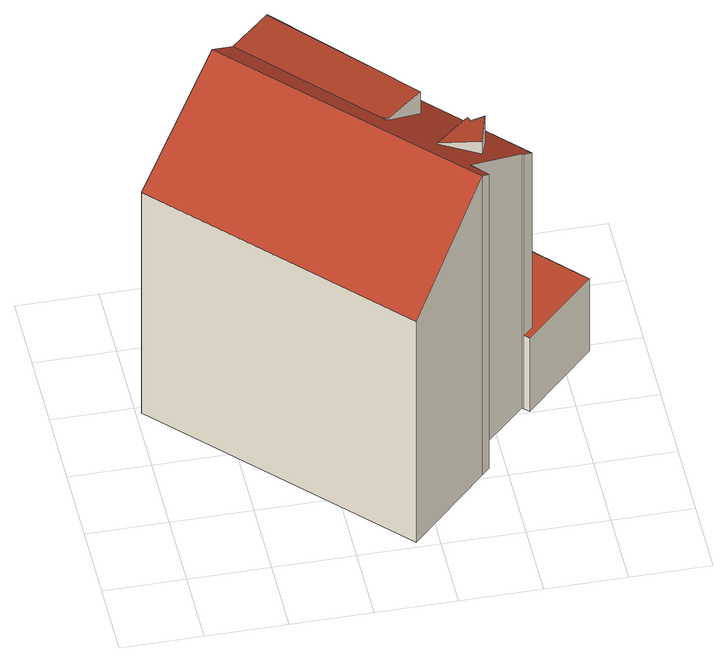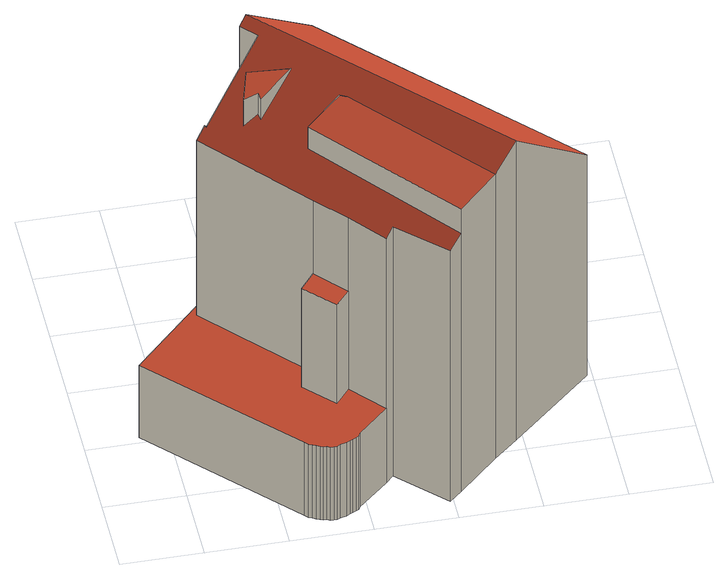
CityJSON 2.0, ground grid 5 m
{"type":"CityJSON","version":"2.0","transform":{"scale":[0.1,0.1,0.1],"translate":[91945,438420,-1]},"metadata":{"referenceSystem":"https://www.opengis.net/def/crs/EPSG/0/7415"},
"CityObjects":{
"building1":{"type":"Building","attributes":{"b3_bag_bag_overlap":0,"b3_dak_type":"slanted","b3_extrusie":"standard","b3_h_dak_50p":19.99,"b3_h_dak_70p":21.44,"b3_h_dak_max":22.58,"b3_h_dak_min":4.97,"b3_h_maaiveld":-0.714,"b3_h_nok":22.6,"b3_is_glas_dak":false,"b3_kas_warenhuis":false,"b3_mutatie_ahn3_ahn4":false,"b3_mutatie_ahn4_ahn5":false,"b3_n_nok":2,"b3_n_vlakken":12,"b3_rmse_lod12":7.02,"b3_rmse_lod13":1.8,"b3_rmse_lod22":0.418,"b3_t_run":134,"b3_val3dity_lod12":"[]","b3_val3dity_lod13":"[]","b3_val3dity_lod22":"[]","b3_volume_lod12":7271.58,"b3_volume_lod13":6117.32,"b3_volume_lod22":5792.66,"geconstateerd":false,"oorspronkelijkbouwjaar":1947,"status":"Pand in gebruik","b3_opp_grond":328.37,"b3_opp_dak_plat":118.94,"b3_opp_dak_schuin":295.54,"b3_opp_scheidingsmuur":540.59,"b3_opp_buitenmuur":858.41},"children":["building1-1"]},
"building1-1":{"type":"BuildingPart","parents":["building1"],"geometry":[{"type":"Solid","lod":"2.2","boundaries":[[[[0,1,2,3,4,5,6,7,8,9,10,11,12,13,14,15,16,17,18,19,20,21,22,23,24,25,26,27,28,29,30,31]],[[32,26,25,33]],[[34,27,26,32]],[[33,25,24,35]],[[36,28,27,34]],[[37,29,28,36]],[[38,17,16,39]],[[40,22,21,41]],[[35,24,23,42]],[[41,21,20,43]],[[42,23,22,40]],[[44,15,14,45]],[[46,18,17,38]],[[47,19,18,46]],[[43,20,19,47]],[[39,16,15,44]],[[48,13,12,49]],[[45,14,13,48]],[[50,10,9,51]],[[52,53,54,55]],[[56,57,8,7,58]],[[59,6,5,60]],[[61,31,30,62]],[[63,61,64,65]],[[62,30,29,37]],[[58,7,6,59]],[[66,3,2,67]],[[67,2,1,68]],[[69,70,57,56]],[[71,72,73,74,75]],[[76,77,73,72]],[[49,12,11,74]],[[78,0,31,61,63]],[[79,80,81,82]],[[65,64,80,79,83]],[[60,5,4,84]],[[84,4,3,66]],[[51,9,8,57]],[[85,86,53,52]],[[87,88,86,85]],[[89,90,88,87]],[[55,54,90,89]],[[82,81,77,76]],[[91,92,70,69]],[[92,91,93]],[[75,74,11,10,50]],[[83,79,72,71]],[[68,1,0,78]],[[84,66,94,59,60]],[[55,89,87,85,52]],[[77,81,80,64,61,62,37,36,34,32,33,35,42,40,41,43,47,46,38,39,44,45,48,49,74,73]],[[93,91,69,56,58]],[[72,79,82,76]],[[68,78,63,65,83,71,75,50,51,57,70,92,93,58,59,94,66,67],[90,54,53,86,88]]]],"semantics":{"surfaces":[{"type":"GroundSurface"},{"type":"WallSurface","on_footprint_edge":true},{"type":"WallSurface","on_footprint_edge":false},{"type":"RoofSurface","b3_h_dak_50p":19.69,"b3_h_dak_min":16.5,"b3_azimut":226.6,"b3_h_dak_max":22.9,"b3_hellingshoek":41.29,"b3_h_dak_70p":20.96},{"type":"RoofSurface","b3_h_dak_max":21.75,"b3_h_dak_50p":21.7,"b3_h_dak_min":21.63,"b3_azimut":21.76,"b3_hellingshoek":2.82,"b3_h_dak_70p":21.72},{"type":"RoofSurface","b3_azimut":66.4,"b3_hellingshoek":0.839,"b3_h_dak_min":4.93,"b3_h_dak_50p":5,"b3_h_dak_70p":5.02,"b3_h_dak_max":18.95},{"type":"RoofSurface","b3_h_dak_min":21.3,"b3_h_dak_50p":21.48,"b3_azimut":21.76,"b3_hellingshoek":2.82,"b3_h_dak_70p":21.53,"b3_h_dak_max":21.67},{"type":"RoofSurface","b3_h_dak_50p":12.69,"b3_h_dak_max":18.26,"b3_azimut":182.09,"b3_h_dak_min":12.68,"b3_h_dak_70p":12.69,"b3_hellingshoek":0.278},{"type":"RoofSurface","b3_hellingshoek":30.43,"b3_h_dak_50p":21.31,"b3_h_dak_min":18.24,"b3_h_dak_max":22.9,"b3_h_dak_70p":21.72,"b3_azimut":46.39}],"values":[[0,1,1,1,1,1,1,1,1,1,1,1,1,1,1,1,1,1,1,2,1,1,1,2,1,1,1,1,2,2,2,1,1,2,2,1,1,1,2,2,2,2,2,2,2,1,2,1,3,4,5,6,7,8]]}}]}
},
"vertices":[
[219,105,3],[181,68,3],[190,58,3],[185,53,3],[136,4,3],[3,145,3],[54,191,3],[69,204,3],[94,228,3],[102,235,3],[130,207,3],[135,212,3],[154,229,3],[155,231,3],[157,232,3],[159,233,3],[161,234,3],[163,235,3],[167,236,3],[169,237,3],[171,237,3],[173,237,3],[175,236,3],[177,236,3],[179,235,3],[181,234,3],[183,233,3],[185,232,3],[187,230,3],[267,145,3],[223,101,3],[220,104,3],[183,233,60],[181,234,60],[185,232,60],[179,235,60],[187,230,60],[267,145,59],[163,235,60],[161,234,60],[175,236,60],[173,237,60],[177,236,60],[171,237,60],[159,233,60],[157,232,60],[167,236,60],[169,237,60],[155,231,60],[154,229,60],[130,207,197],[102,235,198],[167,95,228],[167,95,227],[193,92,217],[193,92,227],[94,228,223],[94,228,204],[69,204,224],[54,191,236],[3,145,175],[220,104,60],[223,101,60],[220,104,201],[226,110,60],[226,110,196],[185,53,236],[190,58,232],[181,68,232],[167,143,225],[167,143,208],[153,191,194],[153,191,137],[153,191,61],[135,212,61],[135,212,193],[162,201,137],[162,201,60],[219,105,201],[170,172,137],[170,172,60],[179,183,60],[179,183,137],[170,172,194],[136,4,175],[189,115,226],[189,115,210],[190,111,227],[190,111,211],[199,114,226],[199,114,206],[144,122,227],[144,122,226],[140,124,227],[148,92,236]
]}
